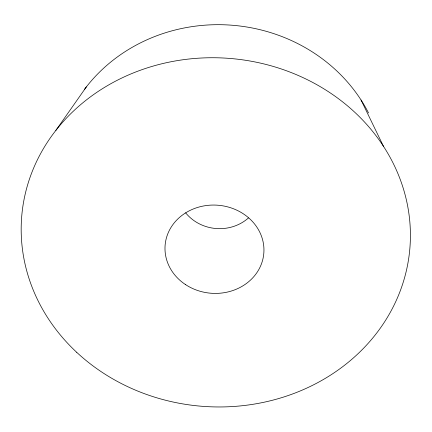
<?xml version="1.0" encoding="UTF-8"?>
<svg xmlns="http://www.w3.org/2000/svg" width="432" height="432" viewBox="0 0 432 432"><rect width="100%" height="100%" fill="white"/><g stroke="black" fill="none" stroke-linecap="round" stroke-linejoin="round"><path stroke-width="0.65" d="M55.847 130.421L86.341 86.918M361.049 100.019L383.459 146.291M84.299 89.597A164.711 152.647 4.5 0 1 368.555 112.979M248.438 217.966A41.942 38.729 4.5 0 1 185.636 212.825M185.571 284.623A49.513 44.14 4.5 0 0 263.704 254.437A49.513 44.14 4.5 0 0 194.13 208.64A49.513 44.14 4.5 0 0 185.571 284.623M76.712 352.323A194.735 174.479 4.5 0 0 403.229 282.242A194.735 174.479 4.5 0 0 167.449 62.489A194.735 174.479 4.5 0 0 76.712 352.323"/></g></svg>
